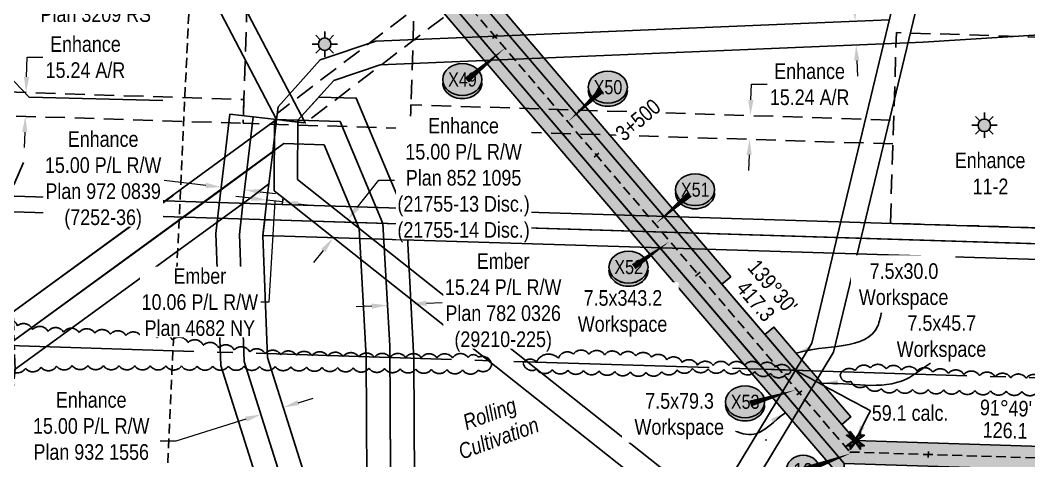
# Model space of a CAD drawing. Extents: x 337432 to 345408, y 5808486 to 5816348.
# Drawn here: x 339283 to 339928, y 5809460 to 5809742 of the extents above; entities that cross this region are included whole.
import ezdxf
from ezdxf.enums import TextEntityAlignment as Align

# ---------------------------------------------------------------- set-up
doc = ezdxf.new("R2010")
doc.units = 0
doc.header["$LTSCALE"] = 5
doc.header["$PDSIZE"] = 0.5
for name, pattern in [('0', [1, 1, 0]), ('foc-ACCESSROAD', [3.75, 2.5, -1.25]), ('foc-FLOWLINE', [3.75, 2.5, -1.25]), ('foc-QUARTERLINE', [33, 25, -3, 2, -3]), ('foc-TIELINE', [1.875, 1.25, -0.625]), ('foc-TOPO-ephemeral', [6.25, 3.125, -0.625, 0.625, -0.625, 0.625, -0.625]), ('UG_PIPE', [1.875, 1.25, -0.625])]:
    doc.linetypes.add(name, pattern=pattern)
doc.layers.get('Defpoints').update_dxf_attribs({"color": 9})
for name, color, linetype in [('AS-PIPE-UG', 44, 'UG_PIPE'), ('AS-POWER', 104, 'foc-POWER'), ('C-AR', 13, 'foc-ACCESSROAD'), ('C-FLOWLINE', 13, 'foc-FLOWLINE'), ('C-RW', 13, 'Continuous'), ('C-WS-S', 13, 'Continuous'), ('CHAINAGE', 201, 'foc-TIELINE'), ('F-RW', 190, 'Continuous'), ('L-BD', 7, 'Continuous'), ('L-BD1', 253, 'Continuous'), ('L-MON', 1, 'Continuous'), ('L-SECQ', 8, 'foc-QUARTERLINE'), ('P-CROSSINGS', 250, 'Continuous'), ('P-ELEVATION', 7, 'Continuous'), ('P-IOP8', 10, 'Continuous'), ('P-IOP8-H', 21, 'Continuous'), ('P-IOP9', 10, 'Continuous'), ('P-IOP9-H', 21, 'Continuous'), ('P-LTO8', 14, 'Continuous'), ('P-LTO9', 14, 'Continuous'), ('P-PROPOSED', 10, 'Continuous'), ('P-PROPOSED-H', 21, 'Continuous'), ('P-TEMP-H8', 41, 'Continuous'), ('P-TEMP-H9', 41, 'Continuous'), ('P-TEMP_WORKSPACE8', 46, 'Continuous'), ('P-TEMP_WORKSPACE9', 46, 'Continuous'), ('T-BUSH', 110, '0'), ('T-DRAW', 143, 'foc-TOPO-ephemeral')]:
    doc.layers.add(name, color=color, linetype=linetype)
for name, color, linetype, lineweight in [('C-AR-T', 13, 'Continuous', 9), ('C-RW-T', 13, 'Continuous', 9), ('C-WS-T', 13, 'Continuous', 9), ('CHAINAGE-T', 201, 'Continuous', 18), ('F-RW-T', 190, 'Continuous', 9), ('P-TEMP-T8', 46, 'Continuous', 18), ('P-TEMP-T9', 46, 'Continuous', 18), ('T-TEXT', 48, 'Continuous', 18)]:
    doc.layers.add(name, color=color, linetype=linetype, lineweight=lineweight)
for name, color, linetype, plot in [('Z-DESCRIPTION-1409-18', 21, 'Continuous', False), ('Z-ELEVATION-1409-18', 21, 'Continuous', False), ('Z-MSPOINT-1409-18', 21, 'Continuous', False), ('Z-POINTNUMBER-1409-18', 21, 'Continuous', False)]:
    doc.layers.add(name, color=color, linetype=linetype, plot=plot)
doc.styles.add('100L', font='', dxfattribs={"height": 11})
doc.styles.add('80', font='', dxfattribs={"height": 10})
doc.styles.add('80CG', font='', dxfattribs={"height": 10})
doc.styles.add('80L', font='', dxfattribs={"height": 10})
doc.styles.add('80LS', font='', dxfattribs={"height": 10})
doc.styles.add('Crossing', font='', dxfattribs={"height": 10})
doc.styles.add('DESCRIPTION', font='', dxfattribs={"height": 2.5})
doc.styles.add('ELEVATION', font='', dxfattribs={"height": 2.5})
doc.styles.add('foc-LtypeFont', font='', dxfattribs={"height": 7.35})
doc.styles.add('POINTNUMBER', font='', dxfattribs={"height": 2.5})
doc.styles.get('100L').set_extended_font_data('Arial Narrow')
doc.styles.get('80').set_extended_font_data('Arial Narrow')
doc.styles.get('80CG').set_extended_font_data('Arial Narrow')
doc.styles.get('80L').set_extended_font_data('Arial Narrow')
doc.styles.get('80LS').set_extended_font_data('Arial Narrow', italic=True)
doc.styles.get('Crossing').set_extended_font_data('Arial Narrow')
doc.styles.get('DESCRIPTION').set_extended_font_data('Arial Narrow')
doc.styles.get('ELEVATION').set_extended_font_data('Arial Narrow')
doc.styles.get('foc-LtypeFont').set_extended_font_data('Arial Narrow')
doc.styles.get('POINTNUMBER').set_extended_font_data('Arial Narrow')
doc.linetypes.add('foc-POWER', pattern='A,6,-1,["P",foc-LtypeFont,S=0.2,R=0,X=-0.625,Y=-0.75],-1.24,4', length=12.24)
doc.dimstyles.new('Compass 5 000', dxfattribs={"dimscale": 5, "dimtxt": 9, "dimasz": 2, "dimexe": 0.2, "dimexo": 0.0625, "dimgap": 0.5, "dimtad": 0, "dimtih": 1, "dimtoh": 1, "dimzin": 0, "dimdsep": 46, "dimtxsty": '80CG', "dimcen": 0.1, "dimse1": 1, "dimse2": 1, "dimclrd": 256, "dimclrt": 256, "dimaunit": 1, "dimadec": 4, "dimazin": 0, "dimtfac": 0.06, "dimtofl": 0, "dimtmove": 0, "dimatfit": 1, "dimfxl": 0.2, "dimtolj": 1, "dimtzin": 0, "dimlwd": -1, "dimarcsym": 0})

# ---------------------------------------------------------------- blocks, each defined once
blk = doc.blocks.new('*D72')
at = {"layer": 'C-AR-T', "transparency": 16777216}
for p, q in [((339286.97, 5809706.1), (339287.37, 5809718.75)), ((339287.37, 5809718.75), (339297.37, 5809718.75)), ((339285.85, 5809670.88), (339285.53, 5809660.88))]:
    blk.add_line(p, q, dxfattribs=at)
for points in [[(339285.3, 5809706.15), (339288.63, 5809706.05), (339286.65, 5809696.11)], [(339284.18, 5809670.93), (339287.51, 5809670.83), (339286.17, 5809680.87)]]:
    blk.add_solid(points, dxfattribs=at)
at = {"layer": 'Defpoints', "color": 0, "transparency": 16777216}
for p in [(339316.5, 5809695.16), (339286.17, 5809680.87), (339316.01, 5809679.93)]:
    blk.add_point(p, dxfattribs=at)
at = {"layer": 'C-AR-T', "transparency": 16777216, "insert": (339324.65, 5809718.75), "char_height": 10, "attachment_point": 5, "style": '80CG'}
blk.add_mtext('\\A1;Enhance\\P15.24 A/R', dxfattribs=at)
blk = doc.blocks.new('*D83')
at = {"layer": 'C-AR-T', "transparency": 16777216}
for p, q in [((339750.55, 5809691.4), (339750.87, 5809701.4)), ((339750.87, 5809701.4), (339760.87, 5809701.4)), ((339749.44, 5809656.18), (339749.12, 5809646.19))]:
    blk.add_line(p, q, dxfattribs=at)
for points in [[(339748.89, 5809691.45), (339752.22, 5809691.35), (339750.24, 5809681.41)], [(339747.77, 5809656.24), (339751.1, 5809656.13), (339749.75, 5809666.18)]]:
    blk.add_solid(points, dxfattribs=at)
at = {"layer": 'Defpoints', "color": 0, "transparency": 16777216}
for p in [(339744.18, 5809681.6), (339743.69, 5809666.37), (339749.75, 5809666.18)]:
    blk.add_point(p, dxfattribs=at)
at = {"layer": 'C-AR-T', "transparency": 16777216, "insert": (339788.15, 5809701.4), "char_height": 10, "attachment_point": 5, "style": '80CG'}
blk.add_mtext('\\A1;Enhance\\P15.24 A/R', dxfattribs=at)
blk = doc.blocks.new('*D105')
at = {"layer": 'C-RW-T', "transparency": 16777216}
for p, q in [((339498.64, 5809622.55), (339512.53, 5809640.09)), ((339512.53, 5809640.09), (339522.53, 5809640.09)), ((339476.91, 5809595.12), (339470.7, 5809587.28))]:
    blk.add_line(p, q, dxfattribs=at)
for points in [[(339497.33, 5809623.59), (339499.95, 5809621.52), (339492.43, 5809614.71)], [(339475.6, 5809596.15), (339478.22, 5809594.08), (339483.12, 5809602.95)]]:
    blk.add_solid(points, dxfattribs=at)
at = {"layer": 'Defpoints', "color": 0, "transparency": 16777216}
for p in [(339483.12, 5809602.95), (339789.51, 5809379.42), (339780.2, 5809367.66)]:
    blk.add_point(p, dxfattribs=at)
at = {"layer": 'C-RW-T', "transparency": 16777216, "insert": (339566.68, 5809640.09), "char_height": 10, "attachment_point": 5, "style": '80CG', "bg_fill": 3, "box_fill_scale": 1.1, "bg_fill_color": 256, "bg_fill_true_color": 13158600, "bg_fill_transparency": 0}
blk.add_mtext('\\A1;Enhance\\P15.00 P/L R/W\\PPlan 852 1095\\P(21755-13 Disc.)\\P(21755-14 Disc.)', dxfattribs=at)
blk = doc.blocks.new('*D142')
at = {"layer": 'C-RW-T', "transparency": 16777216}
for p, q in [((339460.79, 5809497.64), (339470.32, 5809500.64)), ((339427.41, 5809487.11), (339382.51, 5809472.95)), ((339382.51, 5809472.95), (339372.51, 5809472.95))]:
    blk.add_line(p, q, dxfattribs=at)
for points in [[(339460.29, 5809499.22), (339461.29, 5809496.05), (339451.25, 5809494.63)], [(339426.91, 5809488.7), (339427.91, 5809485.52), (339436.94, 5809490.12)]]:
    blk.add_solid(points, dxfattribs=at)
at = {"layer": 'Defpoints', "color": 0, "transparency": 16777216}
for p in [(339436.94, 5809490.12), (339455.1, 5809482.4), (339440.8, 5809477.89)]:
    blk.add_point(p, dxfattribs=at)
at = {"layer": 'C-RW-T', "transparency": 16777216, "insert": (339328.36, 5809472.95), "char_height": 10, "attachment_point": 5, "style": '80CG'}
blk.add_mtext('\\A1;Enhance\\P15.00 P/L R/W\\PPlan 932 1556\\P(21755-23 Disc.)', dxfattribs=at)
blk = doc.blocks.new('*D159')
at = {"layer": 'C-RW-T', "transparency": 16777216}
for p, q in [((339420.44, 5809783.89), (339429.3, 5809788.53)), ((339389.22, 5809767.56), (339380.36, 5809762.93)), ((339380.36, 5809762.93), (339370.36, 5809762.93))]:
    blk.add_line(p, q, dxfattribs=at)
for points in [[(339419.66, 5809785.37), (339421.21, 5809782.41), (339411.58, 5809779.26)], [(339388.45, 5809769.04), (339390, 5809766.08), (339398.08, 5809772.2)]]:
    blk.add_solid(points, dxfattribs=at)
at = {"layer": 'Defpoints', "color": 0, "transparency": 16777216}
for p in [(339380.17, 5809839.29), (339366.68, 5809832.23), (339398.08, 5809772.2)]:
    blk.add_point(p, dxfattribs=at)
at = {"layer": 'C-RW-T', "transparency": 16777216, "insert": (339331.28, 5809762.93), "char_height": 10, "attachment_point": 5, "style": '80CG'}
blk.add_mtext('\\A1;Enhance\\P15.24 P/L R/W\\PPlan 3209 RS', dxfattribs=at)
blk = doc.blocks.new('*D163')
at = {"layer": 'C-RW-T', "transparency": 16777216}
for p, q in [((339815.27, 5809789.81), (339805.27, 5809789.81)), ((339816.87, 5809751.8), (339815.27, 5809789.81)), ((339818.34, 5809716.59), (339818.76, 5809706.6))]:
    blk.add_line(p, q, dxfattribs=at)
for points in [[(339818.53, 5809751.87), (339815.2, 5809751.73), (339817.28, 5809741.81)], [(339820.01, 5809716.66), (339816.68, 5809716.52), (339817.92, 5809726.58)]]:
    blk.add_solid(points, dxfattribs=at)
at = {"layer": 'Defpoints', "color": 0, "transparency": 16777216}
for p in [(339817.28, 5809741.81), (339657.74, 5809735.12), (339658.38, 5809719.9)]:
    blk.add_point(p, dxfattribs=at)
at = {"layer": 'C-RW-T', "transparency": 16777216, "insert": (339754.43, 5809789.81), "char_height": 10, "attachment_point": 5, "style": '80CG'}
blk.add_mtext('\\A1;Enhance\\P15.24 P/L R/W\\PPlan 215 TR\\P(21755-7, 21755-8)', dxfattribs=at)
blk = doc.blocks.new('*D165')
at = {"layer": 'C-RW-T', "transparency": 16777216}
for p, q in [((339401.7, 5809636.74), (339375.07, 5809639.86)), ((339436.47, 5809632.66), (339446.4, 5809631.5))]:
    blk.add_line(p, q, dxfattribs=at)
for points in [[(339401.9, 5809638.39), (339401.51, 5809635.08), (339411.63, 5809635.57)], [(339436.66, 5809634.32), (339436.27, 5809631), (339426.54, 5809633.82)]]:
    blk.add_solid(points, dxfattribs=at)
at = {"layer": 'Defpoints', "color": 0, "transparency": 16777216}
for p in [(339413.65, 5809652.77), (339428.55, 5809651.02), (339411.63, 5809635.57)]:
    blk.add_point(p, dxfattribs=at)
at = {"layer": 'C-RW-T', "transparency": 16777216, "insert": (339335.98, 5809639.86), "char_height": 10, "attachment_point": 5, "style": '80CG', "bg_fill": 3, "box_fill_scale": 1.1, "bg_fill_color": 256, "bg_fill_true_color": 13158600, "bg_fill_transparency": 0}
blk.add_mtext('\\A1;Enhance\\P15.00 P/L R/W\\PPlan 972 0839\\P(7252-36)', dxfattribs=at)
blk = doc.blocks.new('*D167')
at = {"layer": 'C-RW-T', "transparency": 16777216}
for p, q in [((339430.92, 5809628.47), (339420.99, 5809629.65)), ((339450.85, 5809626.12), (339440.85, 5809627.3)), ((339445.85, 5809626.71), (339441.95, 5809562.01)), ((339460.79, 5809624.95), (339470.72, 5809623.78)), ((339441.95, 5809562.01), (339436.95, 5809562.01))]:
    blk.add_line(p, q, dxfattribs=at)
for points in [[(339431.11, 5809630.13), (339430.72, 5809626.82), (339440.85, 5809627.3)], [(339460.98, 5809626.6), (339460.59, 5809623.29), (339450.85, 5809626.12)]]:
    blk.add_solid(points, dxfattribs=at)
at = {"layer": 'Defpoints', "color": 0, "transparency": 16777216}
for p in [(339440.85, 5809627.3), (339440.9, 5809627.71), (339450.9, 5809626.53)]:
    blk.add_point(p, dxfattribs=at)
at = {"layer": 'C-RW-T', "transparency": 16777216, "insert": (339397.87, 5809562.01), "char_height": 10, "attachment_point": 5, "style": '80CG', "bg_fill": 3, "box_fill_scale": 1.1, "bg_fill_color": 256, "bg_fill_true_color": 13158600, "bg_fill_transparency": 0}
blk.add_mtext('\\A1;Ember\\P10.06 P/L R/W\\PPlan 4682 NY', dxfattribs=at)
blk = doc.blocks.new('*D209')
at = {"layer": 'Defpoints', "color": 0, "transparency": 16777216}
for p in [(339626.39, 5809619.03), (339626.08, 5809609.03), (339991.79, 5809607.67)]:
    blk.add_point(p, dxfattribs=at)
at = {"layer": 'F-RW-T', "transparency": 16777216}
for p, q in [((339992.1, 5809617.66), (339993.36, 5809658.29)), ((339993.36, 5809658.29), (340003.36, 5809658.29)), ((339991.17, 5809587.67), (339990.86, 5809577.67))]:
    blk.add_line(p, q, dxfattribs=at)
for points in [[(339990.43, 5809617.71), (339993.77, 5809617.61), (339991.79, 5809607.67)], [(339989.5, 5809587.72), (339992.83, 5809587.62), (339991.48, 5809597.66)]]:
    blk.add_solid(points, dxfattribs=at)
at = {"layer": 'F-RW-T', "transparency": 16777216, "insert": (340042.45, 5809658.29), "char_height": 10, "attachment_point": 5, "style": '80CG'}
blk.add_mtext('\\A1;Ember\\P10.06 P/L R/W\\PPlan 5438 MC\\P(29210-192)', dxfattribs=at)
blk = doc.blocks.new('xing2')
h = blk.add_hatch(color=50)
h.dxf.hatch_style = 1
edge = h.paths.add_edge_path()
edge.add_ellipse((0, 0), major_axis=(-12.5, 0), ratio=0.816297, start_angle=0, end_angle=360)
h = blk.add_hatch(color=250)
h.dxf.hatch_style = 1
edge = h.paths.add_edge_path()
edge.add_ellipse((0, -2.05), major_axis=(-12.5, 0), ratio=0.816297, start_angle=0, end_angle=180)
edge.add_line((12.5, -2.05), (12.5, 0))
edge.add_ellipse((0, 0), major_axis=(-12.5, 0), ratio=0.816297, start_angle=0, end_angle=180, ccw=False)
edge.add_line((-12.5, 0), (-12.5, -2.05))
at = {"color": 250}
blk.add_ellipse((0, 0), major_axis=(-12.5, 0), ratio=0.816297, dxfattribs=at)
blk.add_ellipse((0, -2.05), major_axis=(-12.5, 0), ratio=0.816297, start_param=0, end_param=3.141593, dxfattribs=at)
at = {"color": 250, "style": 'Crossing'}
blk.add_attdef('CROSSING', text='', height=9, dxfattribs=at).set_placement((0.09, 0.02), align=Align.MIDDLE_CENTER)
at = {"color": 250, "style": 'Crossing', "flags": 1}
for tag, p in [('OWNER', (0.09, -12.49)), ('DESCRIPTION', (0.09, -25.77)), ('LOCATION', (0.09, -39.3)), ('DWG_REF', (0.09, -52.84))]:
    blk.add_attdef(tag, text='', height=9, dxfattribs=at).set_placement(p, align=Align.MIDDLE_CENTER)
blk = doc.blocks.new('GAS')
h = blk.add_hatch(color=255)
h.dxf.hatch_style = 1
edge = h.paths.add_edge_path()
edge.add_arc((0, 0), 0.9, 0, 360)
for p, q in [((0, 0.81), (0, 1.62)), ((-0.81, 0), (-1.62, 0)), ((-0.57, 0.57), (-1.14, 1.14)), ((0.57, 0.57), (1.14, 1.14)), ((1.62, 0), (0.81, 0)), ((-0.57, -0.57), (-1.14, -1.14)), ((0, -0.81), (0, -1.62)), ((1.14, -1.14), (0.57, -0.57))]:
    blk.add_line(p, q)
blk.add_circle((0, 0), 0.8)
blk = doc.blocks.new('TEMP')
h = blk.add_hatch(color=255)
h.dxf.hatch_style = 1
h.paths.add_polyline_path([(0, 0.25), (-0.67, 1.15), (-0.67, 0.67), (-1.15, 0.67), (-0.25, 0), (-1.15, -0.67), (-0.67, -0.67), (-0.67, -1.15), (0, -0.25), (0.67, -1.15), (0.67, -0.67), (1.15, -0.67), (0.25, 0), (1.15, 0.67), (0.67, 0.67), (0.67, 1.15)])
h.paths.add_polyline_path([(0.57, 0.85), (0.57, 0.57), (0.85, 0.57), (0.08, 0), (0.85, -0.57), (0.57, -0.57), (0.57, -0.85), (0, -0.08), (-0.57, -0.85), (-0.57, -0.57), (-0.85, -0.57), (-0.08, 0), (-0.85, 0.57), (-0.57, 0.57), (-0.57, 0.85), (0, 0.08)], flags=16)
h = blk.add_hatch(color=1)
h.dxf.hatch_style = 1
h.paths.add_polyline_path([(0, 0.08), (-0.57, 0.85), (-0.57, 0.57), (-0.85, 0.57), (-0.08, 0), (-0.85, -0.57), (-0.57, -0.57), (-0.57, -0.85), (0, -0.08), (0.57, -0.85), (0.57, -0.57), (0.85, -0.57), (0.08, 0), (0.85, 0.57), (0.57, 0.57), (0.57, 0.85)])
at = {"color": 1}
for p, q in [((-0.08, 0), (0.08, 0)), ((0, 0.08), (0, -0.08))]:
    blk.add_line(p, q, dxfattribs=at)
at = {"color": 255, "flags": 128}
blk.add_lwpolyline([(-0.25, 0), (-1.15, 0.67), (-0.67, 0.67), (-0.67, 1.15), (0, 0.25), (0.67, 1.15), (0.67, 0.67), (1.15, 0.67), (0.25, 0), (1.15, -0.67), (0.67, -0.67), (0.67, -1.15), (0, -0.25), (-0.67, -1.15), (-0.67, -0.67), (-1.15, -0.67)], close=True, dxfattribs=at)
at = {"color": 1, "flags": 128}
blk.add_lwpolyline([(-0.08, 0), (-0.85, 0.57), (-0.57, 0.57), (-0.57, 0.85), (0, 0.08), (0.57, 0.85), (0.57, 0.57), (0.85, 0.57), (0.08, 0), (0.85, -0.57), (0.57, -0.57), (0.57, -0.85), (0, -0.08), (-0.57, -0.85), (-0.57, -0.57), (-0.85, -0.57)], close=True, dxfattribs=at)
blk = doc.blocks.new('*U257')
at = {"layer": 'P-ELEVATION'}
h = blk.add_hatch(color=111, dxfattribs=at)
h.dxf.hatch_style = 1
edge = h.paths.add_edge_path()
edge.add_ellipse((0, 0), major_axis=(-10.94, 0), ratio=0.913794, start_angle=0, end_angle=360)
at = {"layer": 'P-ELEVATION', "color": 7, "flags": 128}
blk.add_lwpolyline([(0, 0, 5, 0, 0), (30.55, 11.22, 0, 0, 0)], format="xyseb", dxfattribs=at)
at = {"layer": 'P-ELEVATION', "color": 7}
blk.add_ellipse((0, 0), major_axis=(-10.94, 0), ratio=0.913794, dxfattribs=at)
at = {"layer": 'P-ELEVATION', "style": '80'}
blk.add_attdef('BEND', text='', height=10, dxfattribs=at).set_placement((0, 0), align=Align.MIDDLE_CENTER)
blk = doc.blocks.new('*U252')
at = {"layer": 'P-ELEVATION'}
h = blk.add_hatch(color=111, dxfattribs=at)
h.dxf.hatch_style = 1
edge = h.paths.add_edge_path()
edge.add_ellipse((0, 0), major_axis=(-10.94, 0), ratio=0.913794, start_angle=0, end_angle=360)
at = {"layer": 'P-ELEVATION', "color": 7, "flags": 128}
blk.add_lwpolyline([(0, 0, 5, 0, 0), (26.11, 22.82, 0, 0, 0)], format="xyseb", dxfattribs=at)
at = {"layer": 'P-ELEVATION', "color": 7}
blk.add_ellipse((0, 0), major_axis=(-10.94, 0), ratio=0.913794, dxfattribs=at)
at = {"layer": 'P-ELEVATION', "style": '80'}
blk.add_attdef('BEND', text='', height=10, dxfattribs=at).set_placement((0, 0), align=Align.MIDDLE_CENTER)
blk = doc.blocks.new('*D253')
at = {"layer": 'Defpoints', "color": 0, "transparency": 16777216}
for p in [(339516.73, 5809582.66), (339531.77, 5809583.44), (339532.95, 5809560.75)]:
    blk.add_point(p, dxfattribs=at)
at = {"layer": 'F-RW-T', "transparency": 16777216}
for p, q in [((339507.92, 5809559.45), (339497.93, 5809558.93)), ((339542.94, 5809561.27), (339552.93, 5809561.79))]:
    blk.add_line(p, q, dxfattribs=at)
for points in [[(339507.83, 5809561.11), (339508.01, 5809557.79), (339517.91, 5809559.97)], [(339542.85, 5809562.93), (339543.03, 5809559.61), (339532.95, 5809560.75)]]:
    blk.add_solid(points, dxfattribs=at)
at = {"layer": 'F-RW-T', "transparency": 16777216, "insert": (339592.01, 5809561.79), "char_height": 10, "attachment_point": 5, "style": '80CG', "bg_fill": 3, "box_fill_scale": 1.1, "bg_fill_color": 256, "bg_fill_true_color": 13158600, "bg_fill_transparency": 0}
blk.add_mtext('\\A1;Ember\\P15.24 P/L R/W\\PPlan 782 0326\\P(29210-225)', dxfattribs=at)

msp = doc.modelspace()

# ---------------------------------------------------------------- hatches: boundary and pattern name
at = {"layer": 'P-IOP8-H'}
h = msp.add_hatch(color=256, dxfattribs=at)
h.dxf.hatch_style = 1
h.paths.add_polyline_path([(339779.06, 5809518.4), (339546.456, 5809790.738), (339325.107, 5809972.326), (339283.628, 5809988.884), (339283.118, 5809972.94), (339317.391, 5809959.259), (339535.916, 5809779.987), (339758.793, 5809519.037)])
at = {"layer": 'P-IOP9-H'}
h = msp.add_hatch(color=256, dxfattribs=at)
h.dxf.hatch_style = 1
h.paths.add_polyline_path([(340072.465, 5809354.362), (339943.409, 5809469.495), (339817.414, 5809473.493), (339779.06, 5809518.4), (339758.793, 5809519.037), (339810.315, 5809458.714), (339937.49, 5809454.679), (340071.814, 5809334.846)])
at = {"layer": 'P-PROPOSED-H'}
h = msp.add_hatch(color=256, dxfattribs=at)
h.dxf.hatch_style = 1
h.paths.add_polyline_path([(339283.118, 5809972.94), (339317.391, 5809959.259), (339535.916, 5809779.987), (339810.315, 5809458.714), (339937.49, 5809454.679), (340236.362, 5809188.049), (340234.263, 5809015.327), (340249.259, 5809015.145), (340251.441, 5809194.694), (339943.409, 5809469.495), (339817.414, 5809473.493), (339546.456, 5809790.738), (339325.107, 5809972.326), (339283.628, 5809988.884)])
at = {"layer": 'P-TEMP-H8'}
h = msp.add_hatch(color=256, dxfattribs=at)
h.dxf.hatch_style = 1
h.paths.add_polyline_path([(339737.753, 5809578.308), (339732.051, 5809573.438), (339546.456, 5809790.738), (339543.199, 5809793.41), (339547.955, 5809799.207), (339551.726, 5809796.113)])
h = msp.add_hatch(color=256, dxfattribs=at)
h.dxf.hatch_style = 1
h.paths.add_polyline_path([(339748.659, 5809519.356), (339535.564, 5809768.854), (339535.916, 5809779.987), (339758.793, 5809519.037)])
h = msp.add_hatch(color=256, dxfattribs=at)
h.dxf.hatch_style = 1
h.paths.add_polyline_path([(339789.193, 5809518.081), (339765.282, 5809546.076), (339759.58, 5809541.207), (339779.06, 5809518.4)])
at = {"layer": 'P-TEMP-H9'}
h = msp.add_hatch(color=256, dxfattribs=at)
h.dxf.hatch_style = 1
h.paths.add_polyline_path([(339758.793, 5809519.037), (339810.315, 5809458.714), (339809.962, 5809447.582), (339748.659, 5809519.356)])
h = msp.add_hatch(color=256, dxfattribs=at)
h.dxf.hatch_style = 1
h.paths.add_polyline_path([(339779.06, 5809518.4), (339808.735, 5809483.655), (339814.437, 5809488.525), (339789.193, 5809518.081)])

# ---------------------------------------------------------------- linework, layer by layer
at = {"layer": 'AS-PIPE-UG', "flags": 128}
msp.add_lwpolyline([(339532.042, 5809964.447), (339435.83, 5809871.82), (339415.313, 5809849.071), (339402.526, 5809829.649), (339396.243, 5809806.483), (339392.502, 5809783.244), (339355.656, 5808996.587)], dxfattribs=at)
at = {"layer": 'AS-POWER', "flags": 128}
msp.add_lwpolyline([(339274.631, 5809707.938), (339288.574, 5809693.12), (339374.143, 5809691.091)], dxfattribs=at)
at = {"layer": 'C-AR', "flags": 128}
for points in [[(339532.527, 5809673.064), (339535.916, 5809779.987), (339428.993, 5809783.376), (339425.604, 5809676.453)], [(339839.834, 5809612.555), (339841.185, 5809655.404), (339843.679, 5809734.494), (339965.619, 5809730.649), (339961.774, 5809608.71)], [(339274.264, 5809696.495), (339426.087, 5809691.682), (339425.604, 5809676.453), (339273.777, 5809681.266)]]:
    msp.add_lwpolyline(points, close=True, dxfattribs=at)
msp.add_lwpolyline([(339841.433, 5809663.271), (339532.527, 5809673.064), (339533.01, 5809688.293), (339841.914, 5809678.5)], dxfattribs=at)
at = {"layer": 'C-FLOWLINE', "flags": 128}
msp.add_lwpolyline([(340207.643, 5810413.019), (340138.839, 5810343.12), (340104.409, 5810311.885), (340041.336, 5810135.537), (339447.405, 5809682.795), (339446.931, 5809678.819), (339465.296, 5809676.667), (340054.157, 5810126.139), (340117.471, 5810303.163), (340149.396, 5810332.125), (340207.073, 5810390.72)], dxfattribs=at)
at = {"layer": 'C-RW', "flags": 128}
for points in [[(339377.971, 5809810.643), (339446.931, 5809678.819), (339465.296, 5809676.667), (339378.963, 5809841.598), (339317.391, 5809959.259), (339283.118, 5809972.94), (339282.6, 5809956.786), (339306.538, 5809947.197)], [(339441.06, 5809629.084), (339444.523, 5809658.229), (339446.931, 5809678.819), (339432.061, 5809680.593), (339427.976, 5809646.178), (339425.318, 5809625.273), (339424.488, 5809616.524), (339424.337, 5809615.244), (339423.168, 5809605.351), (339426.229, 5809524.098), (339486.959, 5809331.502), (339563.687, 5809318.449), (339566.203, 5809333.236), (339498.509, 5809344.752), (339441.142, 5809526.685), (339438.188, 5809604.757)], [(339445.699, 5809678.964), (339445.392, 5809633.275), (339451.16, 5809628.716), (339866.448, 5809299.352), (339875.765, 5809311.107), (339460.44, 5809640.497), (339460.699, 5809678.408)]]:
    msp.add_lwpolyline(points, close=True, dxfattribs=at)
for points in [[(339895.665, 5809977.319), (339808.037, 5809613.533), (339789.459, 5809535.812), (339634.885, 5809279.908), (339463.457, 5809059.92), (339460.223, 5808964.932), (339475.173, 5808939.791), (339488.066, 5808947.457), (339475.364, 5808968.817), (339478.283, 5809054.541), (339647.265, 5809271.39), (339803.5, 5809530.045), (339824.314, 5809616.607), (339910.524, 5809974.946)], [(339537.348, 5808919.958), (339522.329, 5809018.041), (339519.52, 5809534.084), (339515.018, 5809612.43), (339487.672, 5809677.629), (339460.699, 5809678.408), (339483.571, 5809703.903), (339513.226, 5809713.809), (339835.429, 5809727.32), (339851.055, 5809727.99), (339860.843, 5809728.308), (340185.658, 5809748.915)], [(339839.141, 5809742.726), (339510.424, 5809728.952), (339474.942, 5809717.107), (339447.904, 5809686.981), (339446.931, 5809678.819), (339269.561, 5809549.611), (339268.979, 5809530.349), (339451.691, 5809663.435), (339477.397, 5809662.666), (339499.912, 5809609.037), (339504.354, 5809527.069), (339507.108, 5809016.843), (339519.972, 5808932.847)], [(339497.694, 5808978.714), (339492.09, 5809015.221), (339490.703, 5809272.893), (339472.706, 5809326.832), (339411.291, 5809521.497), (339408.136, 5809605.947), (339410.985, 5809630.031), (339413.891, 5809654.824), (339417.173, 5809682.355), (339432.061, 5809680.593)], [(339268.979, 5809530.349), (339405.881, 5809629.767), (339444.523, 5809658.229), (339442.072, 5809637.633), (339430.718, 5809628.986), (339268.312, 5809511.058)], [(339512.521, 5808980.99), (339507.084, 5809016.405), (339505.691, 5809275.27), (339486.959, 5809331.502), (339426.203, 5809524.11), (339423.168, 5809605.351), (339424.337, 5809615.244), (339424.488, 5809616.524)]]:
    msp.add_lwpolyline(points, dxfattribs=at)
at = {"layer": 'CHAINAGE'}
for p, q in [((339585.242, 5809730.702), (339588.283, 5809733.299)), ((339650.174, 5809654.679), (339653.214, 5809657.276)), ((339715.105, 5809578.655), (339718.146, 5809581.252)), ((339780.036, 5809502.632), (339783.077, 5809505.229)), ((339864.008, 5809462.512), (339864.135, 5809466.509))]:
    msp.add_line(p, q, dxfattribs=at)
msp.add_lwpolyline([(338041.655, 5812239.99), (338079.373, 5812181.146), (338073.75, 5812007.357), (338073.078, 5811987.254), (338072.597, 5811972.26), (338070.135, 5811895.525), (338281.761, 5811761.866), (338494.264, 5811683.329), (338662.366, 5811573.321), (338700.244, 5811570.593), (339025.061, 5811358.402), (339118.305, 5811306.752), (339087.716, 5810341.839), (339157.092, 5810240.282), (339150.551, 5810033.933), (339260.979, 5809989.851), (339280.848, 5809981.92), (339321.249, 5809965.793), (339541.186, 5809785.362), (339813.865, 5809466.104), (339940.45, 5809462.087), (340243.902, 5809191.372), (340241.761, 5809015.236)], dxfattribs=at)
at = {"layer": 'F-RW', "flags": 128}
for points in [[(339571.916, 5808724.186), (339581.918, 5808930.889), (339537.521, 5809017.696), (339534.774, 5809525.681), (339530.085, 5809615.922), (339497.931, 5809692.567), (339474.032, 5809693.258), (339460.699, 5809678.408), (339487.672, 5809677.629), (339515.018, 5809612.43), (339519.52, 5809534.084), (339522.301, 5809013.986), (339566.5, 5808927.567), (339556.694, 5808724.923)], [(339269.561, 5809549.611), (339381.027, 5809630.549)], [(339272.136, 5809630.047), (340889.461, 5809579.75)], [(339450.662, 5809624.484), (339451.16, 5809628.716)], [(339271.814, 5809619.994), (340889.11, 5809569.698)], [(339439.383, 5809614.775), (339438.188, 5809604.757), (340080.118, 5809584.844), (340281.443, 5809578.565), (340281.411, 5809588.543), (339449.444, 5809614.468), (339439.383, 5809614.775)]]:
    msp.add_lwpolyline(points, dxfattribs=at)
at = {"layer": 'L-SECQ'}
msp.add_line((339269.074, 5809534.449), (340043.157, 5809510.088), dxfattribs=at)
at = {"layer": 'P-IOP9'}
msp.add_lwpolyline([(340072.465, 5809354.362), (339943.409, 5809469.495), (339817.414, 5809473.493), (339779.06, 5809518.4), (339758.793, 5809519.037), (339810.315, 5809458.714), (339937.49, 5809454.679), (340071.814, 5809334.846)], close=True, dxfattribs=at)
at = {"layer": 'P-LTO8'}
msp.add_lwpolyline([(339779.06, 5809518.4), (339546.456, 5809790.738), (339325.107, 5809972.326), (339283.628, 5809988.884), (339283.118, 5809972.94), (339317.391, 5809959.259), (339535.916, 5809779.987), (339758.793, 5809519.037)], close=True, dxfattribs=at)
at = {"layer": 'P-LTO9'}
msp.add_lwpolyline([(340072.465, 5809354.362), (339943.409, 5809469.495), (339817.414, 5809473.493), (339779.06, 5809518.4), (339758.793, 5809519.037), (339810.315, 5809458.714), (339937.49, 5809454.679), (340071.814, 5809334.846)], close=True, dxfattribs=at)
at = {"layer": 'P-TEMP_WORKSPACE8', "flags": 128}
for points in [[(339737.753, 5809578.308), (339732.051, 5809573.438), (339546.456, 5809790.738), (339543.199, 5809793.41), (339547.955, 5809799.207), (339551.726, 5809796.113)], [(339748.659, 5809519.356), (339535.564, 5809768.854), (339535.916, 5809779.987), (339758.793, 5809519.037)], [(339789.193, 5809518.081), (339765.282, 5809546.076), (339759.58, 5809541.207), (339779.06, 5809518.4)]]:
    msp.add_lwpolyline(points, close=True, dxfattribs=at)
at = {"layer": 'P-TEMP_WORKSPACE9', "flags": 128}
for points in [[(339758.793, 5809519.037), (339810.315, 5809458.714), (339809.962, 5809447.582), (339748.659, 5809519.356)], [(339779.06, 5809518.4), (339808.735, 5809483.655), (339814.437, 5809488.525), (339789.193, 5809518.081)]]:
    msp.add_lwpolyline(points, close=True, dxfattribs=at)
at = {"layer": 'T-BUSH', "flags": 128}
for points in [[(339576.091, 5809526.797, -0.5205671), (339584.616, 5809521.791, -0.5205671), (339576.04, 5809518.456, -0.5205671), (339566.046, 5809518.64, -0.5205671), (339556.052, 5809518.823, -0.5205671), (339546.059, 5809519.006, -0.5205671), (339536.065, 5809519.189, -0.5205671), (339526.071, 5809519.372, -0.5205671), (339516.077, 5809519.555, -0.5205671), (339506.083, 5809519.738, -0.5205671), (339496.089, 5809519.922, -0.5205671), (339486.095, 5809520.105, -0.5205671), (339476.101, 5809520.288, -0.5205671), (339466.107, 5809520.471, -0.5205671), (339456.114, 5809520.654, -0.5205671), (339446.12, 5809520.837, -0.5205671), (339436.125, 5809520.927, -0.5205671), (339426.129, 5809520.971, -0.5205671), (339416.134, 5809521.015, -0.5205671), (339406.138, 5809521.059, -0.5205671), (339396.143, 5809521.103, -0.5205671), (339386.147, 5809521.148, -0.5205671), (339376.152, 5809521.192, -0.5205671), (339366.156, 5809521.236, -0.5205671), (339356.161, 5809521.28, -0.5205671), (339346.165, 5809521.324, -0.5205671), (339336.17, 5809521.368, -0.5205671), (339326.174, 5809521.412, -0.5205671), (339316.179, 5809521.457, -0.5205671), (339306.198, 5809521.051, -0.5205671), (339296.225, 5809520.373, -0.5205671), (339286.253, 5809519.696, -0.5205671), (339276.28, 5809519.024, -0.5205671), (339267.318, 5809522.21, -0.5205671), (339266.51, 5809531.859, -0.5205671), (339266.329, 5809541.853, -0.5205671), (339271.581, 5809549.871, -0.5205671), (339281.097, 5809546.811, -0.5205671), (339290.76, 5809544.438, -0.5205671), (339300.693, 5809543.322, -0.5205671), (339310.676, 5809542.896, -0.5205671), (339320.666, 5809542.57, -0.5205671), (339330.655, 5809542.218, -0.5205671), (339340.622, 5809541.467, -0.5205671), (339350.59, 5809540.717, -0.5205671), (339360.557, 5809539.967, -0.5205671), (339370.525, 5809539.217, -0.5205671), (339380.415, 5809537.845, -0.5205671), (339390.266, 5809536.149, -0.5205671), (339400.117, 5809534.454, -0.5205671), (339409.967, 5809532.758, -0.5205671), (339419.871, 5809531.416, -0.5205671), (339429.79, 5809530.185, -0.5205671), (339439.709, 5809528.953, -0.5205671), (339449.675, 5809528.327, -0.5205671), (339459.666, 5809528.051, -0.5205671), (339469.658, 5809527.775, -0.5205671), (339479.65, 5809527.499, -0.5205671), (339489.642, 5809527.224, -0.5205671), (339499.633, 5809526.948, -0.5205671), (339509.625, 5809526.672, -0.5205671), (339519.62, 5809526.59, -0.5205671), (339529.616, 5809526.512, -0.5205671), (339539.611, 5809526.434, -0.5205671), (339549.606, 5809526.356, -0.5205671), (339559.601, 5809526.371, -0.5205671), (339569.593, 5809526.629, -0.5205671)], [(339613.296, 5809523.71, 0.5205671), (339604.82, 5809523.017, 0.5205671), (339613.484, 5809519.061, 0.5205671), (339623.477, 5809518.8, 0.5205671), (339633.469, 5809518.539, 0.5205671), (339643.461, 5809518.278, 0.5205671), (339653.452, 5809517.961, 0.5205671), (339663.442, 5809517.637, 0.5205671), (339673.432, 5809517.313, 0.5205671), (339683.423, 5809516.99, 0.5205671), (339693.381, 5809517.49, 0.5205671), (339703.315, 5809518.593, 0.5205671), (339713.251, 5809519.646, 0.5205671), (339723.24, 5809519.277, 0.5205671), (339733.229, 5809518.907, 0.5205671), (339743.218, 5809518.538, 0.5205671), (339753.164, 5809517.578, 0.5205671), (339763.101, 5809516.504, 0.5205671), (339773.042, 5809515.934, 0.5205671), (339776.043, 5809518.366, 0.5205671), (339766.278, 5809520.501, 0.5205671), (339756.377, 5809521.401, 0.5205671), (339746.381, 5809521.451, 0.5205671), (339736.386, 5809521.501, 0.5205671), (339726.39, 5809521.551, 0.5205671), (339716.395, 5809521.602, 0.5205671), (339706.588, 5809523.475, 0.5205671), (339696.739, 5809525.17, 0.5205671), (339686.871, 5809526.761, 0.5205671), (339676.934, 5809527.645, 0.5205671), (339666.944, 5809527.983, 0.5205671), (339656.954, 5809528.32, 0.5205671), (339646.964, 5809528.638, 0.5205671), (339636.97, 5809528.816, 0.5205671), (339627.395, 5809526.186, 0.5205671)]]:
    msp.add_lwpolyline(points, format="xyb", close=True, dxfattribs=at)
msp.add_lwpolyline([(340063.833, 5809499.799, -0.5205671), (340053.847, 5809500.22, -0.5205671), (340043.86, 5809500.638, -0.5205671), (340033.872, 5809501.031, -0.5205671), (340023.884, 5809501.423, -0.5205671), (340013.896, 5809501.816, -0.5205671), (340003.908, 5809502.208, -0.5205671), (339993.921, 5809502.601, -0.5205671), (339983.933, 5809502.993, -0.5205671), (339973.945, 5809503.386, -0.5205671), (339963.957, 5809503.778, -0.5205671), (339953.969, 5809504.171, -0.5205671), (339943.977, 5809504.426, -0.5205671), (339933.984, 5809504.624, -0.5205671), (339923.99, 5809504.823, -0.5205671), (339913.996, 5809505.021, -0.5205671), (339904.003, 5809505.219, -0.5205671), (339894.009, 5809505.418, -0.5205671), (339884.015, 5809505.616, -0.5205671), (339874.022, 5809505.814, -0.5205671), (339864.028, 5809506.013, -0.5205671), (339854.035, 5809506.211, -0.5205671), (339844.041, 5809506.41, -0.5205671), (339834.047, 5809506.608, -0.5205671), (339824.331, 5809508.708, -0.5205671), (339814.696, 5809511.369, -0.5205671), (339807.729, 5809515.501, -0.5205671), (339817.36, 5809518.174, -0.5205671), (339827.079, 5809519.975, -0.5205671), (339837.049, 5809519.262, -0.5205671), (339847.019, 5809518.548, -0.5205671), (339856.989, 5809517.834, -0.5205671), (339866.959, 5809517.121, -0.5205671), (339876.929, 5809516.407, -0.5205671), (339886.9, 5809515.693, -0.5205671), (339896.87, 5809514.98, -0.5205671), (339906.84, 5809514.266, -0.5205671), (339916.811, 5809513.578, -0.5205671), (339926.802, 5809513.284, -0.5205671), (339936.794, 5809512.99, -0.5205671), (339946.785, 5809512.697, -0.5205671), (339956.776, 5809512.403, -0.5205671), (339966.767, 5809512.11, -0.5205671), (339976.759, 5809511.816, -0.5205671), (339986.75, 5809511.522, -0.5205671), (339996.741, 5809511.229, -0.5205671), (340006.732, 5809510.935, -0.5205671), (340016.724, 5809510.641, -0.5205671), (340026.715, 5809510.348, -0.5205671), (340036.7, 5809510.393, -0.5205671), (340046.674, 5809511.047, -0.5205671), (340056.578, 5809512.336, -0.5205671), (340066.546, 5809513.892, -0.5205671)], format="xyb", dxfattribs=at)
at = {"layer": 'T-DRAW', "flags": 128}
msp.add_lwpolyline([(339285.118, 5809651.306), (339276.669, 5809631.898), (339274.67, 5809612.917), (339274.67, 5809592.938), (339277.671, 5809575.957), (339279.673, 5809519.016), (339273.685, 5809465.068), (339272.689, 5809361.165), (339269.691, 5809285.245), (339260.704, 5809230.295), (339255.706, 5809168.364), (339253.717, 5809108.424), (339254.709, 5809092.436), (339252.718, 5809088.446), (339191.778, 5809069.465), (339177.719, 5809067.196)], dxfattribs=at)
at = {"layer": 'Z-MSPOINT-1409-18'}
msp.add_point((339760.25, 5809473.897, 875.965), dxfattribs=at)

# ---------------------------------------------------------------- block references
at = {"xscale": 0.99978226, "yscale": 0.99978226, "zscale": 0.99978226}
msp.add_blockref('*U252', (339914.342, 5809439.276), dxfattribs=at).add_auto_attribs({'BEND': '20'})
at = {"layer": 'C-WS-S', "color": 5, "xscale": 4.998915000000015, "yscale": 4.998915000000015, "zscale": 4.998915000000015}
msp.add_blockref('GAS', (339900.002, 5809675.205), dxfattribs=at)
at = {"layer": 'L-MON', "color": 5, "xscale": 4.998911300000001, "yscale": 4.998911300000001, "zscale": 4.998911300000001}
msp.add_blockref('TEMP', (339817.414, 5809473.493), dxfattribs=at)

# ---------------------------------------------------------------- texts
at = {"layer": 'C-WS-T', "insert": (339880.531, 5809657.752), "char_height": 9.99783, "attachment_point": 1, "style": '80L'}
msp.add_mtext_dynamic_manual_height_columns('\\pi0.50333;Enhance\\P\\pi11.86512;11-2', width=44.81706, gutter_width=49.989, heights=[0], dxfattribs=at)
at = {"layer": 'L-BD', "insert": (339852.458, 5809496.064), "char_height": 9.9978, "width": 48.15227, "attachment_point": 2, "style": '80L'}
msp.add_mtext('59.1 calc.', dxfattribs=at)
at = {"layer": 'L-BD1', "style": '80L'}
for s, rotation, p in [("139°30'", 310.5006, (339764.497, 5809572.011)), ('417.3', 310.5006, (339753.664, 5809562.758)), ("91°49'", 358.1826, (339913.763, 5809494.193)), ('126.1', 358.1826, (339913.311, 5809479.953))]:
    msp.add_text(s, height=9.9978, rotation=rotation, dxfattribs=at).set_placement(p, align=Align.MIDDLE)
at = {"layer": 'Z-DESCRIPTION-1409-18', "style": 'DESCRIPTION'}
msp.add_text('PIPE-UG18', height=0.2, rotation=23.999999, dxfattribs=at).set_placement((339760.448, 5809473.76))
at = {"layer": 'Z-ELEVATION-1409-18', "style": 'ELEVATION'}
msp.add_text('875.571', height=0.2, rotation=44.999991, dxfattribs=at).set_placement((339760.25, 5809473.897))
at = {"layer": 'Z-POINTNUMBER-1409-18', "style": 'POINTNUMBER'}
msp.add_text('538', height=0.2, dxfattribs=at).set_placement((339760.25, 5809473.897))

# ---------------------------------------------------------------- dimensions: what is measured, and where the dimension line sits
at = {"layer": 'C-AR-T'}
dim = msp.add_linear_dim(base=(339286.166, 5809680.874), p1=(339316.497, 5809695.16), p2=(339316.014, 5809679.927), angle=268.184309, text='Enhance\\P15.24 A/R', dimstyle='Compass 5 000', override={"dimtxt": 10}, dxfattribs=at)
dim.commit()
dim.dimension.update_dxf_attribs({"geometry": '*D72', "text_midpoint": (339324.648, 5809718.747), "dimtype": 161})
at = {"layer": 'C-AR-T', "color": 5}
dim = msp.add_linear_dim(base=(339749.752, 5809666.178), p1=(339744.177, 5809681.599), p2=(339743.695, 5809666.37), angle=268.184309, text='Enhance\\P15.24 A/R', dimstyle='Compass 5 000', dxfattribs=at)
dim.commit()
dim.dimension.update_dxf_attribs({"geometry": '*D83', "text_midpoint": (339788.151, 5809701.397), "dimtype": 161})
at = {"layer": 'C-RW-T', "color": 5}
dim = msp.add_linear_dim(base=(339398.083, 5809772.197), p1=(339380.17, 5809839.292), p2=(339366.677, 5809832.234), angle=207.614815, text='Enhance\\P15.24 P/L R/W\\PPlan 3209 RS', dimstyle='Compass 5 000', override={"dimtxt": 10}, dxfattribs=at)
dim.commit()
dim.dimension.update_dxf_attribs({"geometry": '*D159', "text_midpoint": (339331.276, 5809762.927), "dimtype": 161})

# ---------------------------------------------------------------- leaders
at = {"layer": 'L-BD', "path_type": 1}
for points in [[(339779.06, 5809518.4), (339827.062, 5809492.46)], [(339817.414, 5809473.493), (339827.062, 5809492.46)]]:
    msp.add_leader(points, dimstyle='Compass 5 000', override={"dimgap": 0.5, "dimtad": 0}, dxfattribs=at)
at = {"layer": 'P-TEMP-T8', "path_type": 1}
msp.add_leader([(339779.582, 5809529.334), (339831.759, 5809546.746), (339834.293, 5809555.863)], dimstyle='Compass 5 000', override={"dimgap": 0.5, "dimtad": 0}, dxfattribs=at)
at = {"layer": 'P-TEMP-T9', "path_type": 1}
for points in [[(339796.12, 5809509.971), (339849.948, 5809512.755), (339865.512, 5809523.019)], [(339772.696, 5809491.214), (339750.915, 5809477.206), (339736.4, 5809480.523)]]:
    msp.add_leader(points, dimstyle='Compass 5 000', override={"dimgap": 0.5, "dimtad": 0}, dxfattribs=at)

# ---------------------------------------------------------------- next in the draw order: texts
at = {"layer": 'CHAINAGE-T', "insert": (339675.014, 5809682.469), "char_height": 9.9978, "width": 31.70292, "attachment_point": 2, "rotation": 40.500575, "style": '80L', "bg_fill": 3, "box_fill_scale": 1.1, "bg_fill_color": 256, "bg_fill_transparency": 0}
msp.add_mtext('3+500', dxfattribs=at)
at = {"layer": 'P-TEMP-T8', "insert": (339636.804, 5809569.692), "char_height": 9.99783, "attachment_point": 1, "style": '100L', "bg_fill": 2}
msp.add_mtext_dynamic_manual_height_columns('\\pi6.69645;7.5x343.2\\P\\pi2.97284;Workspace', width=62.57732, gutter_width=54.988, heights=[0], dxfattribs=at)
at = {"layer": 'P-TEMP-T9', "insert": (339840.921, 5809553.676), "char_height": 9.99783, "attachment_point": 1, "style": '100L', "bg_fill": 3, "box_fill_scale": 1.1, "bg_fill_color": 256, "bg_fill_transparency": 0}
msp.add_mtext_dynamic_manual_height_columns('\\pi9.85061;7.5x45.7\\P\\pi2.97284;Workspace', width=62.57732, gutter_width=54.988, heights=[0], dxfattribs=at)
at = {"layer": 'P-TEMP-T9', "insert": (339673.088, 5809503.811), "char_height": 9.99783, "attachment_point": 1, "style": '100L', "bg_fill": 2}
msp.add_mtext_dynamic_manual_height_columns('\\pi9.85061;7.5x79.3\\P\\pi2.97284;Workspace', width=62.57732, gutter_width=54.988, heights=[0], dxfattribs=at)

# ---------------------------------------------------------------- next in the draw order: linework, layer by layer
at = {"layer": 'P-IOP8'}
msp.add_lwpolyline([(339779.06, 5809518.4), (339546.456, 5809790.738), (339325.107, 5809972.326), (339283.628, 5809988.884), (339283.118, 5809972.94), (339317.391, 5809959.259), (339535.916, 5809779.987), (339758.793, 5809519.037)], close=True, dxfattribs=at)

# ---------------------------------------------------------------- next in the draw order: texts
at = {"layer": 'P-TEMP-T8', "insert": (339819.54, 5809586.868), "char_height": 9.99783, "attachment_point": 1, "style": '100L', "bg_fill": 2}
msp.add_mtext_dynamic_manual_height_columns('\\pi7.01642;7.5x30.0\\P\\pi0.12842;Workspace', width=56.88847, gutter_width=54.988, heights=[0], dxfattribs=at)

# ---------------------------------------------------------------- next in the draw order: linework, layer by layer
at = {"layer": 'P-PROPOSED'}
msp.add_lwpolyline([(339283.118, 5809972.94), (339317.391, 5809959.259), (339535.916, 5809779.987), (339810.315, 5809458.714), (339937.49, 5809454.679), (340236.362, 5809188.049), (340234.263, 5809015.327), (340249.259, 5809015.145), (340251.441, 5809194.694), (339943.409, 5809469.495), (339817.414, 5809473.493), (339546.456, 5809790.738), (339325.107, 5809972.326), (339283.628, 5809988.884)], close=True, dxfattribs=at)

# ---------------------------------------------------------------- next in the draw order: dimensions: what is measured, and where the dimension line sits
at = {"layer": 'C-RW-T'}
dim = msp.add_linear_dim(base=(339483.12, 5809602.954), p1=(339789.513, 5809379.42), p2=(339780.2, 5809367.662), angle=231.620196, text='Enhance\\P15.00 P/L R/W\\PPlan 852 1095\\P(21755-13 Disc.)\\P(21755-14 Disc.)', dimstyle='Compass 5 000', override={"dimtxt": 10, "dimtfill": 1}, dxfattribs=at)
dim.commit()
dim.dimension.update_dxf_attribs({"geometry": '*D105', "text_midpoint": (339566.676, 5809640.086), "dimtype": 161})
at = {"layer": 'C-RW-T', "color": 2}
dim = msp.add_linear_dim(base=(339411.634, 5809635.571), p1=(339428.551, 5809651.019), p2=(339413.65, 5809652.766), angle=173.313664, text='Enhance\\P15.00 P/L R/W\\PPlan 972 0839\\P(7252-36)', dimstyle='Compass 5 000', override={"dimtxt": 10, "dimtfill": 1}, dxfattribs=at)
dim.commit()
dim.dimension.update_dxf_attribs({"geometry": '*D165', "text_midpoint": (339335.982, 5809639.858), "dimtype": 161})

# ---------------------------------------------------------------- next in the draw order: linework, layer by layer
at = {"layer": 'P-CROSSINGS', "flags": 128}
for points in [[(339593.424, 5809724.772, 0, 3.998, 0), (339568.692, 5809704.058, 1.999, 1.999, 0)], [(339633.8, 5809677.77, 0, 3.998, 0), (339655.064, 5809697.646, 1.999, 1.999, 0)], [(339689.3, 5809611.92, 0, 3.998, 0), (339711.404, 5809631.027, 1.999, 1.999, 0)], [(339698.296, 5809600.68, 0, 3.998, 0), (339675.564, 5809584.681, 1.999, 1.999, 0)], [(339779.206, 5809505.862, 0, 3.998, 0), (339750.114, 5809497.098, 1.999, 1.999, 0)]]:
    msp.add_lwpolyline(points, format="xyseb", dxfattribs=at)

# ---------------------------------------------------------------- next in the draw order: block references
at = {"xscale": 0.99978226, "yscale": 0.99978226, "zscale": 0.99978226}
msp.add_blockref('*U257', (339783.98, 5809454.032), dxfattribs=at).add_auto_attribs({'BEND': '19'})
at = {"layer": 'C-WS-S', "color": 5, "xscale": 4.998915000000015, "yscale": 4.998915000000015, "zscale": 4.998915000000015}
msp.add_blockref('GAS', (339477.802, 5809727.051), dxfattribs=at)
at = {"layer": 'P-CROSSINGS', "xscale": 0.9996571799999981, "yscale": 0.9996571799999981, "zscale": 0.9996571799999981}
for p, values in [((339565.864, 5809704.478), {'CROSSING': 'X49'}), ((339659.002, 5809699.565), {'CROSSING': 'X50'}), ((339714.851, 5809633.966), {'CROSSING': 'X51'}), ((339672.229, 5809584.458), {'CROSSING': 'X52'}), ((339746.803, 5809498.245), {'CROSSING': 'X53'})]:
    msp.add_blockref('xing2', p, dxfattribs=at).add_auto_attribs(values)

# ---------------------------------------------------------------- next in the draw order: dimensions: what is measured, and where the dimension line sits
at = {"layer": 'C-RW-T', "color": 5}
dim = msp.add_linear_dim(base=(339817.284, 5809741.81), p1=(339658.379, 5809719.896), p2=(339657.741, 5809735.125), angle=92.399422, text='Enhance\\P15.24 P/L R/W\\PPlan 215 TR\\P(21755-7, 21755-8)', dimstyle='Compass 5 000', override={"dimtxt": 10}, dxfattribs=at)
dim.commit()
dim.dimension.update_dxf_attribs({"geometry": '*D163', "text_midpoint": (339754.427, 5809789.81), "dimtype": 161})
at = {"layer": 'C-RW-T'}
dim = msp.add_linear_dim(base=(339436.944, 5809490.117), p1=(339455.105, 5809482.402), p2=(339440.799, 5809477.891), angle=197.501276, text='Enhance\\P15.00 P/L R/W\\PPlan 932 1556\\P(21755-23 Disc.)', dimstyle='Compass 5 000', override={"dimtxt": 10, "dimtfill": 0}, dxfattribs=at)
dim.commit()
dim.dimension.update_dxf_attribs({"geometry": '*D142', "text_midpoint": (339328.362, 5809472.953), "dimtype": 161})
at = {"layer": 'F-RW-T'}
dim = msp.add_linear_dim(base=(339991.789, 5809607.666), p1=(339626.082, 5809609.026), p2=(339626.393, 5809619.03), angle=88.218731, text='Ember\\P10.06 P/L R/W\\PPlan 5438 MC\\P(29210-192)', dimstyle='Compass 5 000', override={"dimtxt": 10}, dxfattribs=at)
dim.commit()
dim.dimension.update_dxf_attribs({"geometry": '*D209', "text_midpoint": (340042.449, 5809658.291), "dimtype": 161})

# ---------------------------------------------------------------- next in the draw order: dimensions: what is measured, and where the dimension line sits
at = {"layer": 'C-RW-T', "color": 2}
dim = msp.add_linear_dim(base=(339440.849, 5809627.302), p1=(339450.903, 5809626.532), p2=(339440.898, 5809627.713), angle=173.267407, text='Ember\\P10.06 P/L R/W\\PPlan 4682 NY', dimstyle='Compass 5 000', override={"dimtmove": 1, "dimtfill": 1}, dxfattribs=at)
dim.commit()
dim.dimension.update_dxf_attribs({"geometry": '*D167', "text_midpoint": (339434.454, 5809562.013), "dimtype": 161})
at = {"layer": 'F-RW-T'}
dim = msp.add_linear_dim(base=(339532.952, 5809560.751), p1=(339516.729, 5809582.659), p2=(339531.773, 5809583.44), angle=2.974745, text='Ember\\P15.24 P/L R/W\\PPlan 782 0326\\P(29210-225)', dimstyle='Compass 5 000', override={"dimtfill": 1}, dxfattribs=at)
dim.commit()
dim.dimension.update_dxf_attribs({"geometry": '*D253', "text_midpoint": (339592.011, 5809561.789), "dimtype": 161})

# ---------------------------------------------------------------- next in the draw order: texts
at = {"layer": 'T-TEXT', "insert": (339581.619, 5809495.403), "char_height": 10, "width": 53.79695, "attachment_point": 2, "rotation": 20, "style": '80LS'}
msp.add_mtext('Rolling\\PCultivation', dxfattribs=at)

doc.saveas('drawing.dxf')
